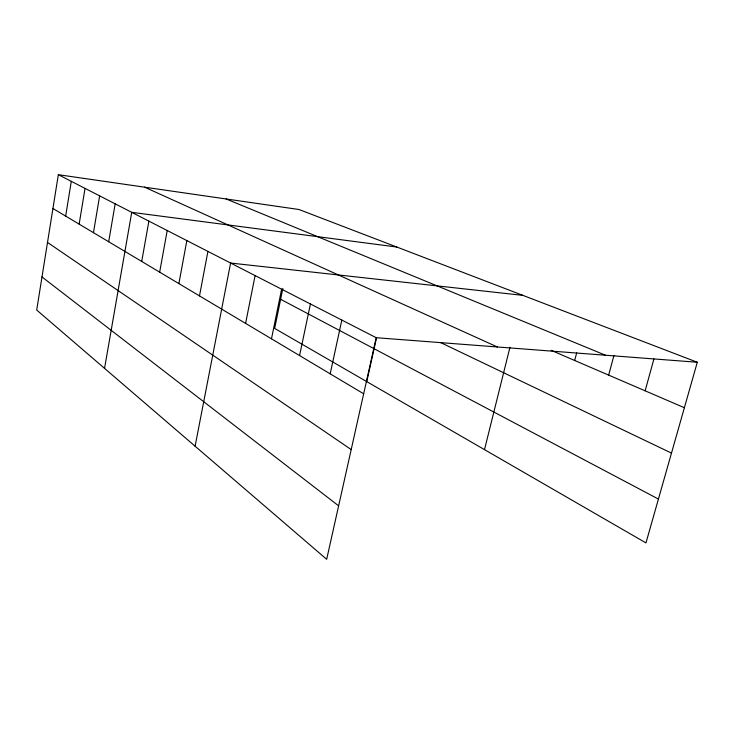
<?xml version="1.0" encoding="UTF-8"?>
<svg xmlns="http://www.w3.org/2000/svg" width="734" height="734" viewBox="0 0 734 734"><rect width="100%" height="100%" fill="white"/><g stroke="black" fill="none" stroke-linecap="round" stroke-linejoin="round"><path stroke-width="1.1" d="M58.335 174.692L36.7 310.042L326.676 559.308L376.203 337.704L58.335 174.692L298.977 209.511L697.3 362.257L645.966 542.912L274.672 328.428L282.847 288.453M65.656 216.099L71.299 181.335M79.144 224.136L85.043 188.381M93.466 232.678L99.64 195.868M108.687 241.752L115.174 203.832M104.549 368.358L131.735 212.328L396.828 247.037M141.717 261.451L148.883 221.127M159.663 272.149L167.214 230.522M178.876 283.608L186.84 240.596M199.492 295.903L207.915 251.404M195.097 446.199L230.604 263.038L522.865 295.362M245.596 323.391L255.093 275.599M271.479 338.824L281.608 289.196M299.582 355.577L310.418 303.968M330.19 373.835L341.824 320.079M366.743 381.616L376.57 337.649M484.504 449.639L509.946 347.301M574.685 360.486L576.667 352.907M608.66 375.111L613.927 355.513M645.131 390.818L653.921 358.972M376.203 337.704L697.3 362.257M226.118 198.969L605.513 355.238M551.142 350.347L684.382 407.719M144.589 187.17L497.368 346.971M440.418 342.475L671.482 453.107M280.627 299.298L658.426 499.065M52.931 208.502L363.669 393.791M47.508 242.431L351.201 449.575M41.994 276.947L338.631 505.836"/></g></svg>
